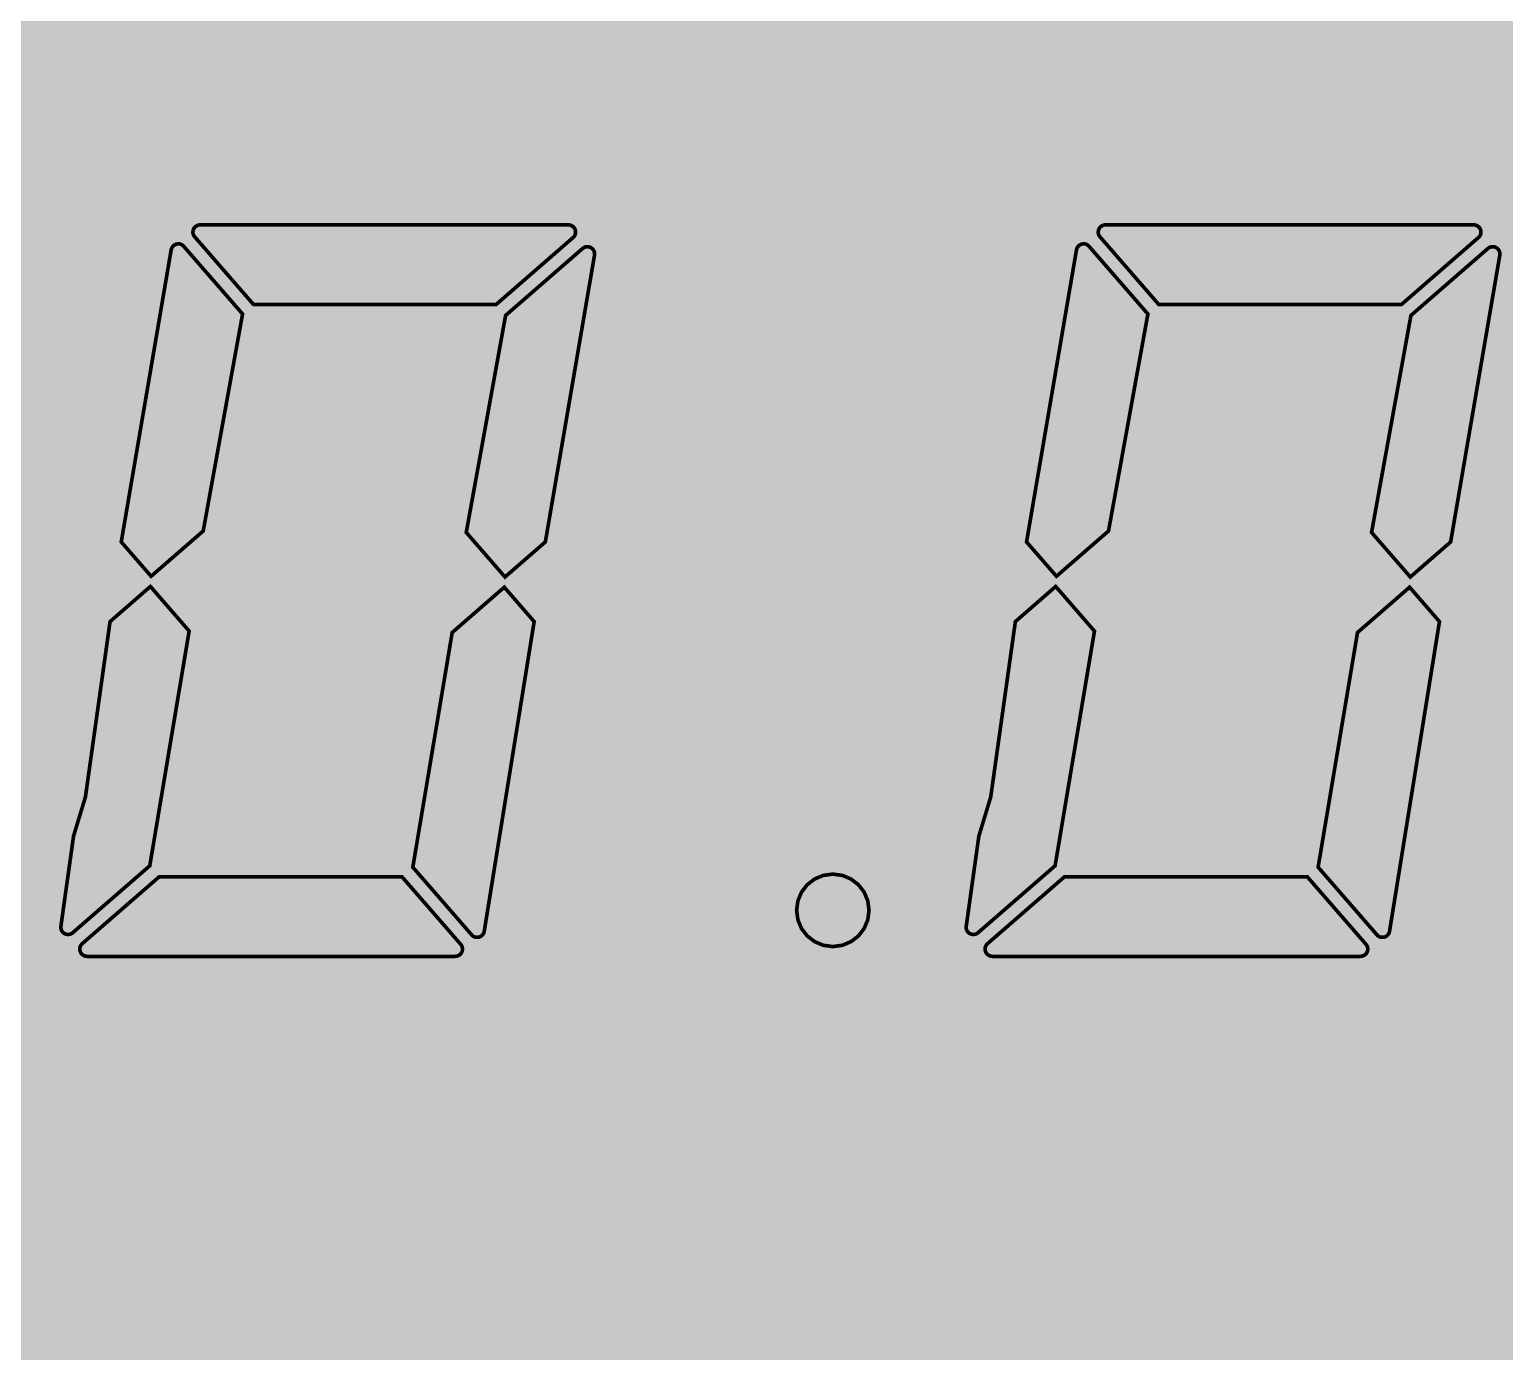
# Model space of a CAD drawing. Header units: millimetres. Extents: x 13402 to 15489, y 85802 to 88728.
# Drawn here: x 14251.38 to 14265.64, y 87177.97 to 87190.74 of the extents above; entities that cross this region are included whole.
import ezdxf

# ---------------------------------------------------------------- set-up
doc = ezdxf.new("R2010")
doc.units = ezdxf.units.MM

# ---------------------------------------------------------------- blocks, each defined once
blk = doc.blocks.new('*U1')
at = {"lineweight": 9}
h = blk.add_hatch(color=250, dxfattribs=at)
h.set_gradient(color1=(217, 227, 231), color2=(224, 232, 235), one_color=1, tint=0.899999976158142, name='INVCYLINDER')
edge = h.paths.add_edge_path()
edge.add_line((-28.00000000004366, -74.9584538140334), (27.99999999995634, -74.9584538140334))
edge.add_arc((27.99999999995634, -72.95845381403342), 2, 270, 360)
edge.add_line((29.99999999995635, -72.95845381403342), (29.99999999995635, -16.95845381403342))
edge.add_arc((27.99999999995634, -16.95845381403342), 2, 0, 90)
edge.add_line((27.99999999995634, -14.95845381403342), (-28.00000000004366, -14.95845381403342))
edge.add_arc((-28.00000000004366, -16.95845381403342), 2, 90, 180)
edge.add_line((-30.00000000004366, -16.95845381403342), (-30.00000000004366, -72.95845381403342))
edge.add_arc((-28.00000000004366, -72.95845381403342), 2, 180, 270)
at = {"color": 250, "linetype": 'ByBlock', "lineweight": -2, "const_width": 0.0352778}
for points in [[(2.243410027935169, -53.40794943935179), (2.238090027822181, -53.40164943928539), (2.233820027933688, -53.3946494394404), (2.230460027931258, -53.38694943948212), (2.228080027911346, -53.37924943953112), (2.226680027844849, -53.37084943945956), (2.226190027824486, -53.36244943938073), (2.228710027833585, -53.34354943955259), (2.235780027913278, -53.32674943940219), (2.246700027913902, -53.31274943938479), (2.260910027907812, -53.3022494393008), (2.277640027823508, -53.29454943934251), (2.296260028058895, -53.29244943931553), (5.855830027838237, -53.29244943931553), (5.874450027826242, -53.29454943934251), (5.891180027945665, -53.3022494393008), (5.905320027930429, -53.31274943938479), (5.91631002795475, -53.32674943940219), (5.923310027923434, -53.34354943955259), (5.925830027932533, -53.36244943938073), (5.925130027913837, -53.37294943915185), (5.923100027925102, -53.3820494393367), (5.919740028039086, -53.39184943930741), (5.915050027906545, -53.40024943939352), (5.909100027929525, -53.40794943935179), (5.901750027915113, -53.41494943951693), (5.157300027902238, -54.06244943937782), (2.811950027826242, -54.06244943937782)], [(2.243410027935169, -53.40794943935179), (2.238090027822181, -53.40164943928539), (2.233820027933688, -53.3946494394404), (2.230460027931258, -53.38694943948212), (2.228080027911346, -53.37924943953112), (2.226680027844849, -53.37084943945956), (2.226190027824486, -53.36244943938073), (2.228710027833585, -53.34354943955259), (2.235780027913278, -53.32674943940219), (2.246700027913902, -53.31274943938479), (2.260910027907812, -53.3022494393008), (2.277640027823508, -53.29454943934251), (2.296260028058895, -53.29244943931553), (5.855830027838237, -53.29244943931553), (5.874450027826242, -53.29454943934251), (5.891180027945665, -53.3022494393008), (5.905320027930429, -53.31274943938479), (5.91631002795475, -53.32674943940219), (5.923310027923434, -53.34354943955259), (5.925830027932533, -53.36244943938073), (5.925130027913837, -53.37294943915185), (5.923100027925102, -53.3820494393367), (5.919740028039086, -53.39184943930741), (5.915050027906545, -53.40024943939352), (5.909100027929525, -53.40794943935179), (5.901750027915113, -53.41494943951693), (5.157300027902238, -54.06244943937782), (2.811950027826242, -54.06244943937782)], [(2.243410027935169, -53.40794943935179), (2.238090027822181, -53.40164943928539), (2.233820027933688, -53.3946494394404), (2.230460027931258, -53.38694943948212), (2.228080027911346, -53.37924943953112), (2.226680027844849, -53.37084943945956), (2.226190027824486, -53.36244943938073), (2.228710027833585, -53.34354943955259), (2.235780027913278, -53.32674943940219), (2.246700027913902, -53.31274943938479), (2.260910027907812, -53.3022494393008), (2.277640027823508, -53.29454943934251), (2.296260028058895, -53.29244943931553), (5.855830027838237, -53.29244943931553), (5.874450027826242, -53.29454943934251), (5.891180027945665, -53.3022494393008), (5.905320027930429, -53.31274943938479), (5.91631002795475, -53.32674943940219), (5.923310027923434, -53.34354943955259), (5.925830027932533, -53.36244943938073), (5.925130027913837, -53.37294943915185), (5.923100027925102, -53.3820494393367), (5.919740028039086, -53.39184943930741), (5.915050027906545, -53.40024943939352), (5.909100027929525, -53.40794943935179), (5.901750027915113, -53.41494943951693), (5.157300027902238, -54.06244943937782), (2.811950027826242, -54.06244943937782)], [(2.243410027935169, -53.40794943935179), (2.238090027822181, -53.40164943928539), (2.233820027933688, -53.3946494394404), (2.230460027931258, -53.38694943948212), (2.228080027911346, -53.37924943953112), (2.226680027844849, -53.37084943945956), (2.226190027824486, -53.36244943938073), (2.228710027833585, -53.34354943955259), (2.235780027913278, -53.32674943940219), (2.246700027913902, -53.31274943938479), (2.260910027907812, -53.3022494393008), (2.277640027823508, -53.29454943934251), (2.296260028058895, -53.29244943931553), (5.855830027838237, -53.29244943931553), (5.874450027826242, -53.29454943934251), (5.891180027945665, -53.3022494393008), (5.905320027930429, -53.31274943938479), (5.91631002795475, -53.32674943940219), (5.923310027923434, -53.34354943955259), (5.925830027932533, -53.36244943938073), (5.925130027913837, -53.37294943915185), (5.923100027925102, -53.3820494393367), (5.919740028039086, -53.39184943930741), (5.915050027906545, -53.40024943939352), (5.909100027929525, -53.40794943935179), (5.901750027915113, -53.41494943951693), (5.157300027902238, -54.06244943937782), (2.811950027826242, -54.06244943937782)], [(10.99524107952311, -53.40794943935179), (10.98992107942467, -53.40164943928539), (10.98565107953618, -53.3946494394404), (10.98229107944644, -53.38694943948212), (10.97991107942653, -53.37924943953112), (10.97851107946189, -53.37084943945956), (10.97802107944153, -53.36244943938073), (10.98054107933421, -53.34354943955259), (10.98761107942846, -53.32674943940219), (10.99853107944364, -53.31274943938479), (11.01274107935023, -53.3022494393008), (11.02947107935324, -53.29454943934251), (11.04809107954497, -53.29244943931553), (14.60766107935342, -53.29244943931553), (14.62628107934142, -53.29454943934251), (14.64301107940264, -53.3022494393008), (14.65715107944561, -53.31274943938479), (14.66814107942628, -53.32674943940219), (14.67514107943862, -53.34354943955259), (14.67766107944771, -53.36244943938073), (14.67696107944357, -53.37294943915185), (14.67493107951304, -53.3820494393367), (14.67157107952516, -53.39184943930741), (14.66688107952359, -53.40024943939352), (14.66093107953202, -53.40794943935179), (14.65358107944485, -53.41494943951693), (13.90913107953383, -54.06244943937782), (11.56378107934142, -54.06244943937782)], [(10.99524107952311, -53.40794943935179), (10.98992107942467, -53.40164943928539), (10.98565107953618, -53.3946494394404), (10.98229107944644, -53.38694943948212), (10.97991107942653, -53.37924943953112), (10.97851107946189, -53.37084943945956), (10.97802107944153, -53.36244943938073), (10.98054107933421, -53.34354943955259), (10.98761107942846, -53.32674943940219), (10.99853107944364, -53.31274943938479), (11.01274107935023, -53.3022494393008), (11.02947107935324, -53.29454943934251), (11.04809107954497, -53.29244943931553), (14.60766107935342, -53.29244943931553), (14.62628107934142, -53.29454943934251), (14.64301107940264, -53.3022494393008), (14.65715107944561, -53.31274943938479), (14.66814107942628, -53.32674943940219), (14.67514107943862, -53.34354943955259), (14.67766107944771, -53.36244943938073), (14.67696107944357, -53.37294943915185), (14.67493107951304, -53.3820494393367), (14.67157107952516, -53.39184943930741), (14.66688107952359, -53.40024943939352), (14.66093107953202, -53.40794943935179), (14.65358107944485, -53.41494943951693), (13.90913107953383, -54.06244943937782), (11.56378107934142, -54.06244943937782)], [(10.99524107952311, -53.40794943935179), (10.98992107942467, -53.40164943928539), (10.98565107953618, -53.3946494394404), (10.98229107944644, -53.38694943948212), (10.97991107942653, -53.37924943953112), (10.97851107946189, -53.37084943945956), (10.97802107944153, -53.36244943938073), (10.98054107933421, -53.34354943955259), (10.98761107942846, -53.32674943940219), (10.99853107944364, -53.31274943938479), (11.01274107935023, -53.3022494393008), (11.02947107935324, -53.29454943934251), (11.04809107954497, -53.29244943931553), (14.60766107935342, -53.29244943931553), (14.62628107934142, -53.29454943934251), (14.64301107940264, -53.3022494393008), (14.65715107944561, -53.31274943938479), (14.66814107942628, -53.32674943940219), (14.67514107943862, -53.34354943955259), (14.67766107944771, -53.36244943938073), (14.67696107944357, -53.37294943915185), (14.67493107951304, -53.3820494393367), (14.67157107952516, -53.39184943930741), (14.66688107952359, -53.40024943939352), (14.66093107953202, -53.40794943935179), (14.65358107944485, -53.41494943951693), (13.90913107953383, -54.06244943937782), (11.56378107934142, -54.06244943937782)], [(10.99524107952311, -53.40794943935179), (10.98992107942467, -53.40164943928539), (10.98565107953618, -53.3946494394404), (10.98229107944644, -53.38694943948212), (10.97991107942653, -53.37924943953112), (10.97851107946189, -53.37084943945956), (10.97802107944153, -53.36244943938073), (10.98054107933421, -53.34354943955259), (10.98761107942846, -53.32674943940219), (10.99853107944364, -53.31274943938479), (11.01274107935023, -53.3022494393008), (11.02947107935324, -53.29454943934251), (11.04809107954497, -53.29244943931553), (14.60766107935342, -53.29244943931553), (14.62628107934142, -53.29454943934251), (14.64301107940264, -53.3022494393008), (14.65715107944561, -53.31274943938479), (14.66814107942628, -53.32674943940219), (14.67514107943862, -53.34354943955259), (14.67766107944771, -53.36244943938073), (14.67696107944357, -53.37294943915185), (14.67493107951304, -53.3820494393367), (14.67157107952516, -53.39184943930741), (14.66688107952359, -53.40024943939352), (14.66093107953202, -53.40794943935179), (14.65358107944485, -53.41494943951693), (13.90913107953383, -54.06244943937782), (11.56378107934142, -54.06244943937782)], [(1.822136028058594, -56.68884943961893), (1.533383927919203, -56.35704943934252), (2.015592437921441, -53.53604943915707), (2.019977657924755, -53.51994943946192), (2.027905787923373, -53.50524943931668), (2.038870027929078, -53.49334943933354), (2.052363367824, -53.48424943946156), (2.0678789379308, -53.47794943940971), (2.084909727942431, -53.47584943940455), (2.095168997941073, -53.47654943951056), (2.104885697946883, -53.47864943953027), (2.11402755776362, -53.48214943944913), (2.122562377815484, -53.48704943960183), (2.130458027953864, -53.49264943921298), (2.137682027823757, -53.50034943917126), (2.706320727826096, -54.15414943943324), (2.325779027829412, -56.25134943961893)], [(1.822136028058594, -56.68884943961893), (1.533383927919203, -56.35704943934252), (2.015592437921441, -53.53604943915707), (2.019977657924755, -53.51994943946192), (2.027905787923373, -53.50524943931668), (2.038870027929078, -53.49334943933354), (2.052363367824, -53.48424943946156), (2.0678789379308, -53.47794943940971), (2.084909727942431, -53.47584943940455), (2.095168997941073, -53.47654943951056), (2.104885697946883, -53.47864943953027), (2.11402755776362, -53.48214943944913), (2.122562377815484, -53.48704943960183), (2.130458027953864, -53.49264943921298), (2.137682027823757, -53.50034943917126), (2.706320727826096, -54.15414943943324), (2.325779027829412, -56.25134943961893)], [(1.822136028058594, -56.68884943961893), (1.533383927919203, -56.35704943934252), (2.015592437921441, -53.53604943915707), (2.019977657924755, -53.51994943946192), (2.027905787923373, -53.50524943931668), (2.038870027929078, -53.49334943933354), (2.052363367824, -53.48424943946156), (2.0678789379308, -53.47794943940971), (2.084909727942431, -53.47584943940455), (2.095168997941073, -53.47654943951056), (2.104885697946883, -53.47864943953027), (2.11402755776362, -53.48214943944913), (2.122562377815484, -53.48704943960183), (2.130458027953864, -53.49264943921298), (2.137682027823757, -53.50034943917126), (2.706320727826096, -54.15414943943324), (2.325779027829412, -56.25134943961893)], [(1.822136028058594, -56.68884943961893), (1.533383927919203, -56.35704943934252), (2.015592437921441, -53.53604943915707), (2.019977657924755, -53.51994943946192), (2.027905787923373, -53.50524943931668), (2.038870027929078, -53.49334943933354), (2.052363367824, -53.48424943946156), (2.0678789379308, -53.47794943940971), (2.084909727942431, -53.47584943940455), (2.095168997941073, -53.47654943951056), (2.104885697946883, -53.47864943953027), (2.11402755776362, -53.48214943944913), (2.122562377815484, -53.48704943960183), (2.130458027953864, -53.49264943921298), (2.137682027823757, -53.50034943917126), (2.706320727826096, -54.15414943943324), (2.325779027829412, -56.25134943961893)], [(10.57396707954467, -56.68884943961893), (10.28521497934707, -56.35704943934252), (10.76742348946573, -53.53604943915707), (10.77180870942538, -53.51994943946192), (10.77973683943855, -53.50524943931668), (10.79070107944426, -53.49334943933354), (10.80419441935373, -53.48424943946156), (10.81970998944598, -53.47794943940971), (10.83674077942851, -53.47584943940455), (10.84700004942715, -53.47654943951056), (10.85671674934565, -53.47864943953027), (10.86585860935156, -53.48214943944913), (10.87439342943253, -53.48704943960183), (10.88228907942539, -53.49264943921298), (10.88951307942625, -53.50034943917126), (11.45815177934128, -54.15414943943324), (11.07761007934459, -56.25134943961893)], [(10.57396707954467, -56.68884943961893), (10.28521497934707, -56.35704943934252), (10.76742348946573, -53.53604943915707), (10.77180870942538, -53.51994943946192), (10.77973683943855, -53.50524943931668), (10.79070107944426, -53.49334943933354), (10.80419441935373, -53.48424943946156), (10.81970998944598, -53.47794943940971), (10.83674077942851, -53.47584943940455), (10.84700004942715, -53.47654943951056), (10.85671674934565, -53.47864943953027), (10.86585860935156, -53.48214943944913), (10.87439342943253, -53.48704943960183), (10.88228907942539, -53.49264943921298), (10.88951307942625, -53.50034943917126), (11.45815177934128, -54.15414943943324), (11.07761007934459, -56.25134943961893)], [(10.57396707954467, -56.68884943961893), (10.28521497934707, -56.35704943934252), (10.76742348946573, -53.53604943915707), (10.77180870942538, -53.51994943946192), (10.77973683943855, -53.50524943931668), (10.79070107944426, -53.49334943933354), (10.80419441935373, -53.48424943946156), (10.81970998944598, -53.47794943940971), (10.83674077942851, -53.47584943940455), (10.84700004942715, -53.47654943951056), (10.85671674934565, -53.47864943953027), (10.86585860935156, -53.48214943944913), (10.87439342943253, -53.48704943960183), (10.88228907942539, -53.49264943921298), (10.88951307942625, -53.50034943917126), (11.45815177934128, -54.15414943943324), (11.07761007934459, -56.25134943961893)], [(10.57396707954467, -56.68884943961893), (10.28521497934707, -56.35704943934252), (10.76742348946573, -53.53604943915707), (10.77180870942538, -53.51994943946192), (10.77973683943855, -53.50524943931668), (10.79070107944426, -53.49334943933354), (10.80419441935373, -53.48424943946156), (10.81970998944598, -53.47794943940971), (10.83674077942851, -53.47584943940455), (10.84700004942715, -53.47654943951056), (10.85671674934565, -53.47864943953027), (10.86585860935156, -53.48214943944913), (10.87439342943253, -53.48704943960183), (10.88228907942539, -53.49264943921298), (10.88951307942625, -53.50034943917126), (11.45815177934128, -54.15414943943324), (11.07761007934459, -56.25134943961893)], [(4.868620027933502, -56.26534943930164), (5.249140027954126, -54.16814943944337), (5.993660027947044, -53.52064943924052), (6.000450027931947, -53.51574943941523), (6.007520027837017, -53.51154943937581), (6.014940027933334, -53.50804943945695), (6.022780028055422, -53.50524943931668), (6.030900027923053, -53.50384943941754), (6.039510027942014, -53.50384943941754), (6.058130027915467, -53.50594943942997), (6.074860027845716, -53.51294943928223), (6.089000027961446, -53.52414943915937), (6.099990027825697, -53.53814943951147), (6.10706002790539, -53.55494943931262), (6.109510027832584, -53.57384943949), (6.109510027832584, -53.57524943938916), (6.109440027925302, -53.57664943930285), (6.109370027930708, -53.57874943930801), (6.109230027941521, -53.58014943921443), (6.10909002792323, -53.581549439441), (6.108880027924897, -53.58364943913329), (5.633230027815443, -56.35704943934252), (5.243190027918899, -56.69584943945665)], [(4.868620027933502, -56.26534943930164), (5.249140027954126, -54.16814943944337), (5.993660027947044, -53.52064943924052), (6.000450027931947, -53.51574943941523), (6.007520027837017, -53.51154943937581), (6.014940027933334, -53.50804943945695), (6.022780028055422, -53.50524943931668), (6.030900027923053, -53.50384943941754), (6.039510027942014, -53.50384943941754), (6.058130027915467, -53.50594943942997), (6.074860027845716, -53.51294943928223), (6.089000027961446, -53.52414943915937), (6.099990027825697, -53.53814943951147), (6.10706002790539, -53.55494943931262), (6.109510027832584, -53.57384943949), (6.109510027832584, -53.57524943938916), (6.109440027925302, -53.57664943930285), (6.109370027930708, -53.57874943930801), (6.109230027941521, -53.58014943921443), (6.10909002792323, -53.581549439441), (6.108880027924897, -53.58364943913329), (5.633230027815443, -56.35704943934252), (5.243190027918899, -56.69584943945665)], [(4.868620027933502, -56.26534943930164), (5.249140027954126, -54.16814943944337), (5.993660027947044, -53.52064943924052), (6.000450027931947, -53.51574943941523), (6.007520027837017, -53.51154943937581), (6.014940027933334, -53.50804943945695), (6.022780028055422, -53.50524943931668), (6.030900027923053, -53.50384943941754), (6.039510027942014, -53.50384943941754), (6.058130027915467, -53.50594943942997), (6.074860027845716, -53.51294943928223), (6.089000027961446, -53.52414943915937), (6.099990027825697, -53.53814943951147), (6.10706002790539, -53.55494943931262), (6.109510027832584, -53.57384943949), (6.109510027832584, -53.57524943938916), (6.109440027925302, -53.57664943930285), (6.109370027930708, -53.57874943930801), (6.109230027941521, -53.58014943921443), (6.10909002792323, -53.581549439441), (6.108880027924897, -53.58364943913329), (5.633230027815443, -56.35704943934252), (5.243190027918899, -56.69584943945665)], [(4.868620027933502, -56.26534943930164), (5.249140027954126, -54.16814943944337), (5.993660027947044, -53.52064943924052), (6.000450027931947, -53.51574943941523), (6.007520027837017, -53.51154943937581), (6.014940027933334, -53.50804943945695), (6.022780028055422, -53.50524943931668), (6.030900027923053, -53.50384943941754), (6.039510027942014, -53.50384943941754), (6.058130027915467, -53.50594943942997), (6.074860027845716, -53.51294943928223), (6.089000027961446, -53.52414943915937), (6.099990027825697, -53.53814943951147), (6.10706002790539, -53.55494943931262), (6.109510027832584, -53.57384943949), (6.109510027832584, -53.57524943938916), (6.109440027925302, -53.57664943930285), (6.109370027930708, -53.57874943930801), (6.109230027941521, -53.58014943921443), (6.10909002792323, -53.581549439441), (6.108880027924897, -53.58364943913329), (5.633230027815443, -56.35704943934252), (5.243190027918899, -56.69584943945665)], [(13.62045107933227, -56.26534943930164), (14.00097107942565, -54.16814943944337), (14.74549107943312, -53.52064943924052), (14.75228107944713, -53.51574943941523), (14.7593510793522, -53.51154943937581), (14.76677107944851, -53.50804943945695), (14.77461107955605, -53.50524943931668), (14.78273107943823, -53.50384943941754), (14.79134107942809, -53.50384943941754), (14.8099610794452, -53.50594943942997), (14.82669107944821, -53.51294943928223), (14.84083107952028, -53.52414943915937), (14.85182107942819, -53.53814943951147), (14.85889107934781, -53.55494943931262), (14.86134107934776, -53.57384943949), (14.86134107934776, -53.57524943938916), (14.86127107954235, -53.57664943930285), (14.86120107944589, -53.57874943930801), (14.86106107954401, -53.58014943921443), (14.86092107943841, -53.581549439441), (14.86071107942553, -53.58364943913329), (14.38506107934518, -56.35704943934252), (13.99502107934677, -56.69584943945665)], [(13.62045107933227, -56.26534943930164), (14.00097107942565, -54.16814943944337), (14.74549107943312, -53.52064943924052), (14.75228107944713, -53.51574943941523), (14.7593510793522, -53.51154943937581), (14.76677107944851, -53.50804943945695), (14.77461107955605, -53.50524943931668), (14.78273107943823, -53.50384943941754), (14.79134107942809, -53.50384943941754), (14.8099610794452, -53.50594943942997), (14.82669107944821, -53.51294943928223), (14.84083107952028, -53.52414943915937), (14.85182107942819, -53.53814943951147), (14.85889107934781, -53.55494943931262), (14.86134107934776, -53.57384943949), (14.86134107934776, -53.57524943938916), (14.86127107954235, -53.57664943930285), (14.86120107944589, -53.57874943930801), (14.86106107954401, -53.58014943921443), (14.86092107943841, -53.581549439441), (14.86071107942553, -53.58364943913329), (14.38506107934518, -56.35704943934252), (13.99502107934677, -56.69584943945665)], [(13.62045107933227, -56.26534943930164), (14.00097107942565, -54.16814943944337), (14.74549107943312, -53.52064943924052), (14.75228107944713, -53.51574943941523), (14.7593510793522, -53.51154943937581), (14.76677107944851, -53.50804943945695), (14.77461107955605, -53.50524943931668), (14.78273107943823, -53.50384943941754), (14.79134107942809, -53.50384943941754), (14.8099610794452, -53.50594943942997), (14.82669107944821, -53.51294943928223), (14.84083107952028, -53.52414943915937), (14.85182107942819, -53.53814943951147), (14.85889107934781, -53.55494943931262), (14.86134107934776, -53.57384943949), (14.86134107934776, -53.57524943938916), (14.86127107954235, -53.57664943930285), (14.86120107944589, -53.57874943930801), (14.86106107954401, -53.58014943921443), (14.86092107943841, -53.581549439441), (14.86071107942553, -53.58364943913329), (14.38506107934518, -56.35704943934252), (13.99502107934677, -56.69584943945665)], [(13.62045107933227, -56.26534943930164), (14.00097107942565, -54.16814943944337), (14.74549107943312, -53.52064943924052), (14.75228107944713, -53.51574943941523), (14.7593510793522, -53.51154943937581), (14.76677107944851, -53.50804943945695), (14.77461107955605, -53.50524943931668), (14.78273107943823, -53.50384943941754), (14.79134107942809, -53.50384943941754), (14.8099610794452, -53.50594943942997), (14.82669107944821, -53.51294943928223), (14.84083107952028, -53.52414943915937), (14.85182107942819, -53.53814943951147), (14.85889107934781, -53.55494943931262), (14.86134107934776, -53.57384943949), (14.86134107934776, -53.57524943938916), (14.86127107954235, -53.57664943930285), (14.86120107944589, -53.57874943930801), (14.86106107954401, -53.58014943921443), (14.86092107943841, -53.581549439441), (14.86071107942553, -53.58364943913329), (14.38506107934518, -56.35704943934252), (13.99502107934677, -56.69584943945665)], [(1.064820027822861, -60.13354943934974), (1.80934002783033, -59.486749439282), (2.189790027943672, -57.2187494394384), (1.81522002791462, -56.78754943949025), (1.425180027843452, -57.1270494390701), (1.389900027905241, -57.37834943919006), (1.301700027834158, -58.00624943945149), (1.187040027842158, -58.82244943925616), (1.072380027821054, -59.19974943916168), (0.9841800279245944, -59.8283494392017), (0.9489000279136234, -60.08104943954823), (0.9514200278208591, -60.09994943937636), (0.9584200278331991, -60.11604943942074), (0.9694100279302801, -60.13074943921674), (0.9835500278277322, -60.14124943930801), (1.000280027947155, -60.14824943948042), (1.01890002793516, -60.15104943927872), (1.027510028041433, -60.15034943917271), (1.035700027947314, -60.14894943959371), (1.04347002794384, -60.14684943925385), (1.050960027932887, -60.14334943932045), (1.058030027925269, -60.13914943930285)], [(1.064820027822861, -60.13354943934974), (1.80934002783033, -59.486749439282), (2.189790027943672, -57.2187494394384), (1.81522002791462, -56.78754943949025), (1.425180027843452, -57.1270494390701), (1.389900027905241, -57.37834943919006), (1.301700027834158, -58.00624943945149), (1.187040027842158, -58.82244943925616), (1.072380027821054, -59.19974943916168), (0.9841800279245944, -59.8283494392017), (0.9489000279136234, -60.08104943954823), (0.9514200278208591, -60.09994943937636), (0.9584200278331991, -60.11604943942074), (0.9694100279302801, -60.13074943921674), (0.9835500278277322, -60.14124943930801), (1.000280027947155, -60.14824943948042), (1.01890002793516, -60.15104943927872), (1.027510028041433, -60.15034943917271), (1.035700027947314, -60.14894943959371), (1.04347002794384, -60.14684943925385), (1.050960027932887, -60.14334943932045), (1.058030027925269, -60.13914943930285)], [(1.064820027822861, -60.13354943934974), (1.80934002783033, -59.486749439282), (2.189790027943672, -57.2187494394384), (1.81522002791462, -56.78754943949025), (1.425180027843452, -57.1270494390701), (1.389900027905241, -57.37834943919006), (1.301700027834158, -58.00624943945149), (1.187040027842158, -58.82244943925616), (1.072380027821054, -59.19974943916168), (0.9841800279245944, -59.8283494392017), (0.9489000279136234, -60.08104943954823), (0.9514200278208591, -60.09994943937636), (0.9584200278331991, -60.11604943942074), (0.9694100279302801, -60.13074943921674), (0.9835500278277322, -60.14124943930801), (1.000280027947155, -60.14824943948042), (1.01890002793516, -60.15104943927872), (1.027510028041433, -60.15034943917271), (1.035700027947314, -60.14894943959371), (1.04347002794384, -60.14684943925385), (1.050960027932887, -60.14334943932045), (1.058030027925269, -60.13914943930285)], [(1.064820027822861, -60.13354943934974), (1.80934002783033, -59.486749439282), (2.189790027943672, -57.2187494394384), (1.81522002791462, -56.78754943949025), (1.425180027843452, -57.1270494390701), (1.389900027905241, -57.37834943919006), (1.301700027834158, -58.00624943945149), (1.187040027842158, -58.82244943925616), (1.072380027821054, -59.19974943916168), (0.9841800279245944, -59.8283494392017), (0.9489000279136234, -60.08104943954823), (0.9514200278208591, -60.09994943937636), (0.9584200278331991, -60.11604943942074), (0.9694100279302801, -60.13074943921674), (0.9835500278277322, -60.14124943930801), (1.000280027947155, -60.14824943948042), (1.01890002793516, -60.15104943927872), (1.027510028041433, -60.15034943917271), (1.035700027947314, -60.14894943959371), (1.04347002794384, -60.14684943925385), (1.050960027932887, -60.14334943932045), (1.058030027925269, -60.13914943930285)], [(5.525042227935045, -57.1270494390701), (5.236341227922821, -56.79454943934252), (4.732670227822382, -57.23274943944852), (4.352108227729331, -59.50074943960498), (4.920746227930067, -60.15454943921213), (4.927977227911469, -60.16224943917041), (4.935880227829329, -60.16784943944367), (4.944427227906999, -60.17274943958182), (4.95357622791198, -60.17624943950067), (4.963299227834795, -60.17834943919297), (4.973568227724172, -60.17834943919297), (4.990578227923833, -60.17694943962124), (5.00608322804328, -60.17064943924196), (5.01957922791189, -60.16154943936999), (5.030548227921826, -60.14964943938685), (5.038486227946123, -60.13494943925616), (5.042882227833615, -60.11814943943318)], [(5.525042227935045, -57.1270494390701), (5.236341227922821, -56.79454943934252), (4.732670227822382, -57.23274943944852), (4.352108227729331, -59.50074943960498), (4.920746227930067, -60.15454943921213), (4.927977227911469, -60.16224943917041), (4.935880227829329, -60.16784943944367), (4.944427227906999, -60.17274943958182), (4.95357622791198, -60.17624943950067), (4.963299227834795, -60.17834943919297), (4.973568227724172, -60.17834943919297), (4.990578227923833, -60.17694943962124), (5.00608322804328, -60.17064943924196), (5.01957922791189, -60.16154943936999), (5.030548227921826, -60.14964943938685), (5.038486227946123, -60.13494943925616), (5.042882227833615, -60.11814943943318)], [(5.525042227935045, -57.1270494390701), (5.236341227922821, -56.79454943934252), (4.732670227822382, -57.23274943944852), (4.352108227729331, -59.50074943960498), (4.920746227930067, -60.15454943921213), (4.927977227911469, -60.16224943917041), (4.935880227829329, -60.16784943944367), (4.944427227906999, -60.17274943958182), (4.95357622791198, -60.17624943950067), (4.963299227834795, -60.17834943919297), (4.973568227724172, -60.17834943919297), (4.990578227923833, -60.17694943962124), (5.00608322804328, -60.17064943924196), (5.01957922791189, -60.16154943936999), (5.030548227921826, -60.14964943938685), (5.038486227946123, -60.13494943925616), (5.042882227833615, -60.11814943943318)], [(5.525042227935045, -57.1270494390701), (5.236341227922821, -56.79454943934252), (4.732670227822382, -57.23274943944852), (4.352108227729331, -59.50074943960498), (4.920746227930067, -60.15454943921213), (4.927977227911469, -60.16224943917041), (4.935880227829329, -60.16784943944367), (4.944427227906999, -60.17274943958182), (4.95357622791198, -60.17624943950067), (4.963299227834795, -60.17834943919297), (4.973568227724172, -60.17834943919297), (4.990578227923833, -60.17694943962124), (5.00608322804328, -60.17064943924196), (5.01957922791189, -60.16154943936999), (5.030548227921826, -60.14964943938685), (5.038486227946123, -60.13494943925616), (5.042882227833615, -60.11814943943318)], [(9.816651079338042, -60.13354943934974), (10.56117107934551, -59.486749439282), (10.94162107940064, -57.2187494394384), (10.56705107944435, -56.78754943949025), (10.17701107932953, -57.1270494390701), (10.14173107950773, -57.37834943919006), (10.05353107934934, -58.00624943945149), (9.938871079444652, -58.82244943925616), (9.824211079423549, -59.19974943916168), (9.736011079425225, -59.8283494392017), (9.700731079443358, -60.08104943954823), (9.703251079336042, -60.09994943937636), (9.710251079348382, -60.11604943942074), (9.721241079445463, -60.13074943921674), (9.735381079401122, -60.14124943930801), (9.752111079520544, -60.14824943948042), (9.77073107943579, -60.15104943927872), (9.77934107951296, -60.15034943917271), (9.787531079433393, -60.14894943959371), (9.795301079400815, -60.14684943925385), (9.802791079462622, -60.14334943932045), (9.809861079527764, -60.13914943930285)], [(9.816651079338042, -60.13354943934974), (10.56117107934551, -59.486749439282), (10.94162107940064, -57.2187494394384), (10.56705107944435, -56.78754943949025), (10.17701107932953, -57.1270494390701), (10.14173107950773, -57.37834943919006), (10.05353107934934, -58.00624943945149), (9.938871079444652, -58.82244943925616), (9.824211079423549, -59.19974943916168), (9.736011079425225, -59.8283494392017), (9.700731079443358, -60.08104943954823), (9.703251079336042, -60.09994943937636), (9.710251079348382, -60.11604943942074), (9.721241079445463, -60.13074943921674), (9.735381079401122, -60.14124943930801), (9.752111079520544, -60.14824943948042), (9.77073107943579, -60.15104943927872), (9.77934107951296, -60.15034943917271), (9.787531079433393, -60.14894943959371), (9.795301079400815, -60.14684943925385), (9.802791079462622, -60.14334943932045), (9.809861079527764, -60.13914943930285)], [(9.816651079338042, -60.13354943934974), (10.56117107934551, -59.486749439282), (10.94162107940064, -57.2187494394384), (10.56705107944435, -56.78754943949025), (10.17701107932953, -57.1270494390701), (10.14173107950773, -57.37834943919006), (10.05353107934934, -58.00624943945149), (9.938871079444652, -58.82244943925616), (9.824211079423549, -59.19974943916168), (9.736011079425225, -59.8283494392017), (9.700731079443358, -60.08104943954823), (9.703251079336042, -60.09994943937636), (9.710251079348382, -60.11604943942074), (9.721241079445463, -60.13074943921674), (9.735381079401122, -60.14124943930801), (9.752111079520544, -60.14824943948042), (9.77073107943579, -60.15104943927872), (9.77934107951296, -60.15034943917271), (9.787531079433393, -60.14894943959371), (9.795301079400815, -60.14684943925385), (9.802791079462622, -60.14334943932045), (9.809861079527764, -60.13914943930285)], [(9.816651079338042, -60.13354943934974), (10.56117107934551, -59.486749439282), (10.94162107940064, -57.2187494394384), (10.56705107944435, -56.78754943949025), (10.17701107932953, -57.1270494390701), (10.14173107950773, -57.37834943919006), (10.05353107934934, -58.00624943945149), (9.938871079444652, -58.82244943925616), (9.824211079423549, -59.19974943916168), (9.736011079425225, -59.8283494392017), (9.700731079443358, -60.08104943954823), (9.703251079336042, -60.09994943937636), (9.710251079348382, -60.11604943942074), (9.721241079445463, -60.13074943921674), (9.735381079401122, -60.14124943930801), (9.752111079520544, -60.14824943948042), (9.77073107943579, -60.15104943927872), (9.77934107951296, -60.15034943917271), (9.787531079433393, -60.14894943959371), (9.795301079400815, -60.14684943925385), (9.802791079462622, -60.14334943932045), (9.809861079527764, -60.13914943930285)], [(14.27687327943568, -57.1270494390701), (13.988172279438, -56.79454943934252), (13.48450127933756, -57.23274943944852), (13.10393927933182, -59.50074943960498), (13.67257727953256, -60.15454943921213), (13.67980827951396, -60.16224943917041), (13.68771127934451, -60.16784943944367), (13.69625827943673, -60.17274943958182), (13.70540727942716, -60.17624943950067), (13.71513027934998, -60.17834943919297), (13.72539927932666, -60.17834943919297), (13.74240927942446, -60.17694943962124), (13.75791427952936, -60.17064943924196), (13.77141027944162, -60.16154943936999), (13.78237927952432, -60.14964943938685), (13.7903172794322, -60.13494943925616), (13.7947132793488, -60.11814943943318)], [(14.27687327943568, -57.1270494390701), (13.988172279438, -56.79454943934252), (13.48450127933756, -57.23274943944852), (13.10393927933182, -59.50074943960498), (13.67257727953256, -60.15454943921213), (13.67980827951396, -60.16224943917041), (13.68771127934451, -60.16784943944367), (13.69625827943673, -60.17274943958182), (13.70540727942716, -60.17624943950067), (13.71513027934998, -60.17834943919297), (13.72539927932666, -60.17834943919297), (13.74240927942446, -60.17694943962124), (13.75791427952936, -60.17064943924196), (13.77141027944162, -60.16154943936999), (13.78237927952432, -60.14964943938685), (13.7903172794322, -60.13494943925616), (13.7947132793488, -60.11814943943318)], [(14.27687327943568, -57.1270494390701), (13.988172279438, -56.79454943934252), (13.48450127933756, -57.23274943944852), (13.10393927933182, -59.50074943960498), (13.67257727953256, -60.15454943921213), (13.67980827951396, -60.16224943917041), (13.68771127934451, -60.16784943944367), (13.69625827943673, -60.17274943958182), (13.70540727942716, -60.17624943950067), (13.71513027934998, -60.17834943919297), (13.72539927932666, -60.17834943919297), (13.74240927942446, -60.17694943962124), (13.75791427952936, -60.17064943924196), (13.77141027944162, -60.16154943936999), (13.78237927952432, -60.14964943938685), (13.7903172794322, -60.13494943925616), (13.7947132793488, -60.11814943943318)], [(14.27687327943568, -57.1270494390701), (13.988172279438, -56.79454943934252), (13.48450127933756, -57.23274943944852), (13.10393927933182, -59.50074943960498), (13.67257727953256, -60.15454943921213), (13.67980827951396, -60.16224943917041), (13.68771127934451, -60.16784943944367), (13.69625827943673, -60.17274943958182), (13.70540727942716, -60.17624943950067), (13.71513027934998, -60.17834943919297), (13.72539927932666, -60.17834943919297), (13.74240927942446, -60.17694943962124), (13.75791427952936, -60.17064943924196), (13.77141027944162, -60.16154943936999), (13.78237927952432, -60.14964943938685), (13.7903172794322, -60.13494943925616), (13.7947132793488, -60.11814943943318)], [(1.202650027931667, -60.36244943938072), (1.183960027861758, -60.35964943958243), (1.167230027931509, -60.35264943941001), (1.153090027815778, -60.34214943931875), (1.142170027946121, -60.3274494395082), (1.135100027924636, -60.31064943937235), (1.132580027813673, -60.29244943931553), (1.133280027919681, -60.28194943923153), (1.135310027922969, -60.27214943926082), (1.1386700279254, -60.26304943938885), (1.143360027912422, -60.25464943931002), (1.149380027927691, -60.24694943935173), (1.156660027831094, -60.23924943940073), (1.901180027911323, -59.59244943931844), (4.246460027847206, -59.59244943931844), (4.815000027927453, -60.246249439253), (4.820320027807611, -60.25324943908344), (4.824660027923528, -60.260249439576), (4.828020027911406, -60.26794943954155), (4.830330027907621, -60.27564943949255), (4.831800027837743, -60.28404943925124), (4.832220027834409, -60.29244943931553), (4.829770027921767, -60.31064943937235), (4.822700027827522, -60.3274494395082), (4.811710027919616, -60.34214943931875), (4.797570027847541, -60.35264943941001), (4.78084002790274, -60.35964943958243), (4.76222002794384, -60.36244943938072)], [(1.202650027931667, -60.36244943938072), (1.183960027861758, -60.35964943958243), (1.167230027931509, -60.35264943941001), (1.153090027815778, -60.34214943931875), (1.142170027946121, -60.3274494395082), (1.135100027924636, -60.31064943937235), (1.132580027813673, -60.29244943931553), (1.133280027919681, -60.28194943923153), (1.135310027922969, -60.27214943926082), (1.1386700279254, -60.26304943938885), (1.143360027912422, -60.25464943931002), (1.149380027927691, -60.24694943935173), (1.156660027831094, -60.23924943940073), (1.901180027911323, -59.59244943931844), (4.246460027847206, -59.59244943931844), (4.815000027927453, -60.246249439253), (4.820320027807611, -60.25324943908344), (4.824660027923528, -60.260249439576), (4.828020027911406, -60.26794943954155), (4.830330027907621, -60.27564943949255), (4.831800027837743, -60.28404943925124), (4.832220027834409, -60.29244943931553), (4.829770027921767, -60.31064943937235), (4.822700027827522, -60.3274494395082), (4.811710027919616, -60.34214943931875), (4.797570027847541, -60.35264943941001), (4.78084002790274, -60.35964943958243), (4.76222002794384, -60.36244943938072)], [(1.202650027931667, -60.36244943938072), (1.183960027861758, -60.35964943958243), (1.167230027931509, -60.35264943941001), (1.153090027815778, -60.34214943931875), (1.142170027946121, -60.3274494395082), (1.135100027924636, -60.31064943937235), (1.132580027813673, -60.29244943931553), (1.133280027919681, -60.28194943923153), (1.135310027922969, -60.27214943926082), (1.1386700279254, -60.26304943938885), (1.143360027912422, -60.25464943931002), (1.149380027927691, -60.24694943935173), (1.156660027831094, -60.23924943940073), (1.901180027911323, -59.59244943931844), (4.246460027847206, -59.59244943931844), (4.815000027927453, -60.246249439253), (4.820320027807611, -60.25324943908344), (4.824660027923528, -60.260249439576), (4.828020027911406, -60.26794943954155), (4.830330027907621, -60.27564943949255), (4.831800027837743, -60.28404943925124), (4.832220027834409, -60.29244943931553), (4.829770027921767, -60.31064943937235), (4.822700027827522, -60.3274494395082), (4.811710027919616, -60.34214943931875), (4.797570027847541, -60.35264943941001), (4.78084002790274, -60.35964943958243), (4.76222002794384, -60.36244943938072)], [(1.202650027931667, -60.36244943938072), (1.183960027861758, -60.35964943958243), (1.167230027931509, -60.35264943941001), (1.153090027815778, -60.34214943931875), (1.142170027946121, -60.3274494395082), (1.135100027924636, -60.31064943937235), (1.132580027813673, -60.29244943931553), (1.133280027919681, -60.28194943923153), (1.135310027922969, -60.27214943926082), (1.1386700279254, -60.26304943938885), (1.143360027912422, -60.25464943931002), (1.149380027927691, -60.24694943935173), (1.156660027831094, -60.23924943940073), (1.901180027911323, -59.59244943931844), (4.246460027847206, -59.59244943931844), (4.815000027927453, -60.246249439253), (4.820320027807611, -60.25324943908344), (4.824660027923528, -60.260249439576), (4.828020027911406, -60.26794943954155), (4.830330027907621, -60.27564943949255), (4.831800027837743, -60.28404943925124), (4.832220027834409, -60.29244943931553), (4.829770027921767, -60.31064943937235), (4.822700027827522, -60.3274494395082), (4.811710027919616, -60.34214943931875), (4.797570027847541, -60.35264943941001), (4.78084002790274, -60.35964943958243), (4.76222002794384, -60.36244943938072)], [(8.762295162654482, -59.91789919594157), (8.74983516264183, -59.82479919600155), (8.714555162732722, -59.74079919592623), (8.659815162653103, -59.67009919608244), (8.588975162740098, -59.61549919592653), (8.505395162734203, -59.57979919593345), (8.412365162745118, -59.5678991959503), (8.319335162639616, -59.57979919593345), (8.23568516265368, -59.61549919592653), (8.164915162749821, -59.67009919608244), (8.110175162641099, -59.74079919592623), (8.074895162630128, -59.82479919600155), (8.062365162739297, -59.91789919594157), (8.074895162630128, -60.01029919578286), (8.110175162641099, -60.09429919585091), (8.164915162749821, -60.16499919570197), (8.23568516265368, -60.21959919617074), (8.319335162639616, -60.25529919582914), (8.412365162745118, -60.26789919594739), (8.505395162734203, -60.25529919582914), (8.588975162740098, -60.21959919617074), (8.659815162653103, -60.16499919570197), (8.714555162732722, -60.09429919585091), (8.74983516264183, -60.01029919578286)], [(8.762295162654482, -59.91789919594157), (8.74983516264183, -59.82479919600155), (8.714555162732722, -59.74079919592623), (8.659815162653103, -59.67009919608244), (8.588975162740098, -59.61549919592653), (8.505395162734203, -59.57979919593345), (8.412365162745118, -59.5678991959503), (8.319335162639616, -59.57979919593345), (8.23568516265368, -59.61549919592653), (8.164915162749821, -59.67009919608244), (8.110175162641099, -59.74079919592623), (8.074895162630128, -59.82479919600155), (8.062365162739297, -59.91789919594157), (8.074895162630128, -60.01029919578286), (8.110175162641099, -60.09429919585091), (8.164915162749821, -60.16499919570197), (8.23568516265368, -60.21959919617074), (8.319335162639616, -60.25529919582914), (8.412365162745118, -60.26789919594739), (8.505395162734203, -60.25529919582914), (8.588975162740098, -60.21959919617074), (8.659815162653103, -60.16499919570197), (8.714555162732722, -60.09429919585091), (8.74983516264183, -60.01029919578286)], [(8.762295162654482, -59.91789919594157), (8.74983516264183, -59.82479919600155), (8.714555162732722, -59.74079919592623), (8.659815162653103, -59.67009919608244), (8.588975162740098, -59.61549919592653), (8.505395162734203, -59.57979919593345), (8.412365162745118, -59.5678991959503), (8.319335162639616, -59.57979919593345), (8.23568516265368, -59.61549919592653), (8.164915162749821, -59.67009919608244), (8.110175162641099, -59.74079919592623), (8.074895162630128, -59.82479919600155), (8.062365162739297, -59.91789919594157), (8.074895162630128, -60.01029919578286), (8.110175162641099, -60.09429919585091), (8.164915162749821, -60.16499919570197), (8.23568516265368, -60.21959919617074), (8.319335162639616, -60.25529919582914), (8.412365162745118, -60.26789919594739), (8.505395162734203, -60.25529919582914), (8.588975162740098, -60.21959919617074), (8.659815162653103, -60.16499919570197), (8.714555162732722, -60.09429919585091), (8.74983516264183, -60.01029919578286)], [(8.762295162654482, -59.91789919594157), (8.74983516264183, -59.82479919600155), (8.714555162732722, -59.74079919592623), (8.659815162653103, -59.67009919608244), (8.588975162740098, -59.61549919592653), (8.505395162734203, -59.57979919593345), (8.412365162745118, -59.5678991959503), (8.319335162639616, -59.57979919593345), (8.23568516265368, -59.61549919592653), (8.164915162749821, -59.67009919608244), (8.110175162641099, -59.74079919592623), (8.074895162630128, -59.82479919600155), (8.062365162739297, -59.91789919594157), (8.074895162630128, -60.01029919578286), (8.110175162641099, -60.09429919585091), (8.164915162749821, -60.16499919570197), (8.23568516265368, -60.21959919617074), (8.319335162639616, -60.25529919582914), (8.412365162745118, -60.26789919594739), (8.505395162734203, -60.25529919582914), (8.588975162740098, -60.21959919617074), (8.659815162653103, -60.16499919570197), (8.714555162732722, -60.09429919585091), (8.74983516264183, -60.01029919578286)], [(9.95448107944685, -60.36244943938072), (9.935791079464252, -60.35964943958243), (9.919061079446692, -60.35264943941001), (9.904921079360065, -60.34214943931875), (9.894001079548614, -60.3274494395082), (9.886931079352507, -60.31064943937235), (9.884411079256097, -60.29244943931553), (9.885111079434864, -60.28194943923153), (9.887141079438152, -60.27214943926082), (9.890501079440583, -60.26304943938885), (9.895191079442156, -60.25464943931002), (9.901211079530185, -60.24694943935173), (9.908491079346277, -60.23924943940073), (10.65301107951381, -59.59244943931844), (12.99829107943515, -59.59244943931844), (13.56683107942808, -60.246249439253), (13.57215107933734, -60.25324943908344), (13.57649107952602, -60.260249439576), (13.57985107944114, -60.26794943954155), (13.5821610794228, -60.27564943949255), (13.58363107942568, -60.28404943925124), (13.58405107934959, -60.29244943931553), (13.58160107943695, -60.31064943937235), (13.57453107944457, -60.3274494395082), (13.56354107952211, -60.34214943931875), (13.54940107943548, -60.35264943941001), (13.53267107944702, -60.35964943958243), (13.51405107940081, -60.36244943938072)], [(9.95448107944685, -60.36244943938072), (9.935791079464252, -60.35964943958243), (9.919061079446692, -60.35264943941001), (9.904921079360065, -60.34214943931875), (9.894001079548614, -60.3274494395082), (9.886931079352507, -60.31064943937235), (9.884411079256097, -60.29244943931553), (9.885111079434864, -60.28194943923153), (9.887141079438152, -60.27214943926082), (9.890501079440583, -60.26304943938885), (9.895191079442156, -60.25464943931002), (9.901211079530185, -60.24694943935173), (9.908491079346277, -60.23924943940073), (10.65301107951381, -59.59244943931844), (12.99829107943515, -59.59244943931844), (13.56683107942808, -60.246249439253), (13.57215107933734, -60.25324943908344), (13.57649107952602, -60.260249439576), (13.57985107944114, -60.26794943954155), (13.5821610794228, -60.27564943949255), (13.58363107942568, -60.28404943925124), (13.58405107934959, -60.29244943931553), (13.58160107943695, -60.31064943937235), (13.57453107944457, -60.3274494395082), (13.56354107952211, -60.34214943931875), (13.54940107943548, -60.35264943941001), (13.53267107944702, -60.35964943958243), (13.51405107940081, -60.36244943938072)], [(9.95448107944685, -60.36244943938072), (9.935791079464252, -60.35964943958243), (9.919061079446692, -60.35264943941001), (9.904921079360065, -60.34214943931875), (9.894001079548614, -60.3274494395082), (9.886931079352507, -60.31064943937235), (9.884411079256097, -60.29244943931553), (9.885111079434864, -60.28194943923153), (9.887141079438152, -60.27214943926082), (9.890501079440583, -60.26304943938885), (9.895191079442156, -60.25464943931002), (9.901211079530185, -60.24694943935173), (9.908491079346277, -60.23924943940073), (10.65301107951381, -59.59244943931844), (12.99829107943515, -59.59244943931844), (13.56683107942808, -60.246249439253), (13.57215107933734, -60.25324943908344), (13.57649107952602, -60.260249439576), (13.57985107944114, -60.26794943954155), (13.5821610794228, -60.27564943949255), (13.58363107942568, -60.28404943925124), (13.58405107934959, -60.29244943931553), (13.58160107943695, -60.31064943937235), (13.57453107944457, -60.3274494395082), (13.56354107952211, -60.34214943931875), (13.54940107943548, -60.35264943941001), (13.53267107944702, -60.35964943958243), (13.51405107940081, -60.36244943938072)], [(9.95448107944685, -60.36244943938072), (9.935791079464252, -60.35964943958243), (9.919061079446692, -60.35264943941001), (9.904921079360065, -60.34214943931875), (9.894001079548614, -60.3274494395082), (9.886931079352507, -60.31064943937235), (9.884411079256097, -60.29244943931553), (9.885111079434864, -60.28194943923153), (9.887141079438152, -60.27214943926082), (9.890501079440583, -60.26304943938885), (9.895191079442156, -60.25464943931002), (9.901211079530185, -60.24694943935173), (9.908491079346277, -60.23924943940073), (10.65301107951381, -59.59244943931844), (12.99829107943515, -59.59244943931844), (13.56683107942808, -60.246249439253), (13.57215107933734, -60.25324943908344), (13.57649107952602, -60.260249439576), (13.57985107944114, -60.26794943954155), (13.5821610794228, -60.27564943949255), (13.58363107942568, -60.28404943925124), (13.58405107934959, -60.29244943931553), (13.58160107943695, -60.31064943937235), (13.57453107944457, -60.3274494395082), (13.56354107952211, -60.34214943931875), (13.54940107943548, -60.35264943941001), (13.53267107944702, -60.35964943958243), (13.51405107940081, -60.36244943938072)]]:
    blk.add_lwpolyline(points, close=True, dxfattribs=at)

msp = doc.modelspace()

# ---------------------------------------------------------------- block references
msp.add_blockref('*U1', (14250.73396515855, 87242.14759021418))

doc.saveas('drawing.dxf')
